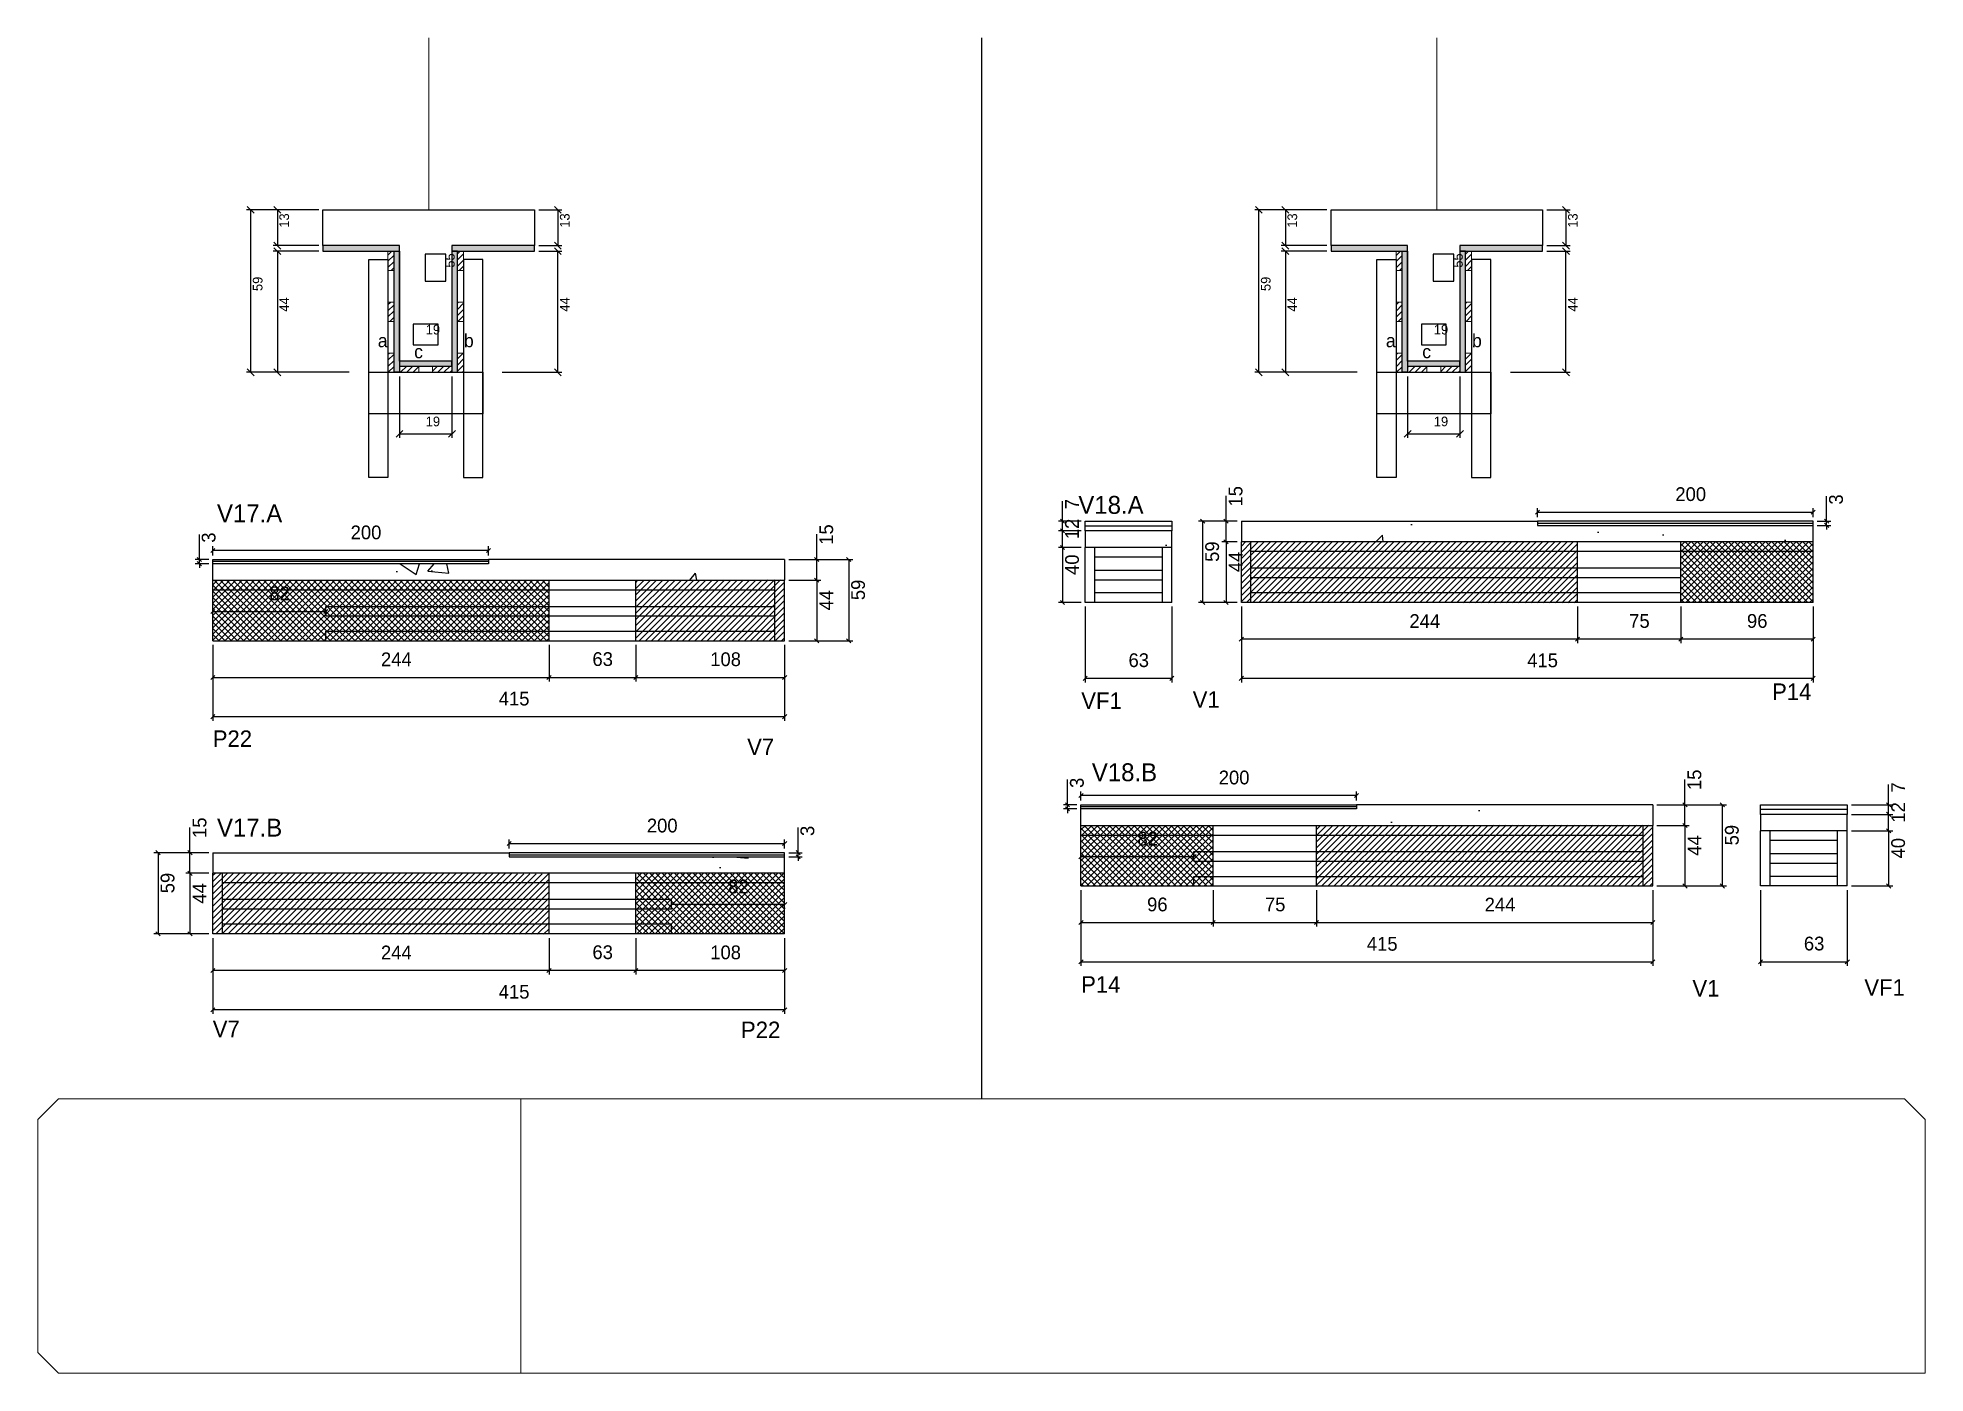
# Model space of a CAD drawing. Header units: metres. Extents: x 7722 to 9092, y 2665 to 3635.
import ezdxf

# ---------------------------------------------------------------- set-up
doc = ezdxf.new("R2010")
doc.units = ezdxf.units.M
for name, color, linetype in [('5', 7, 'Continuous'), ('CONCRETO', 7, 'Continuous'), ('COTA', 7, 'Continuous'), ('Cota Seção (2x)', 7, 'Continuous'), ('detalhes', 7, 'Continuous'), ('Hachura', 7, 'Continuous'), ('Madeira', 7, 'Continuous'), ('Painéis', 7, 'Continuous'), ('REAPROVEITAMENTO', 7, 'Continuous'), ('SARR_2.2x7', 7, 'Continuous'), ('SARR_3.5x7', 7, 'Continuous'), ('SARR_EDITAR', 7, 'Continuous'), ('SARRAFO DE PRESSAO', 7, 'Continuous'), ('Texto Seção', 7, 'Continuous')]:
    doc.layers.add(name, color=color, linetype=linetype)

msp = doc.modelspace()

# ---------------------------------------------------------------- hatches: boundary and pattern name
at = {"layer": 'COTA'}
h = msp.add_hatch(dxfattribs=at)
h.set_pattern_fill('AR-CONC')
h.paths.add_polyline_path([(8482.1, 3264.6), (8482.1, 3276.6), (8545, 3276.6), (8545, 3264.6), (8482.1, 3264.6)])
h = msp.add_hatch(dxfattribs=at)
h.set_pattern_fill('AR-CONC')
h.paths.add_polyline_path([(8810.4, 3280.6), (9010.4, 3280.6), (9010.4, 3268.6), (8595.4, 3268.6), (8595.4, 3283.6), (8810.4, 3283.6), (8810.4, 3280.6)])
h = msp.add_hatch(dxfattribs=at)
h.set_pattern_fill('AR-CONC')
h.paths.add_polyline_path([(8048.9, 3252.8), (7848.9, 3252.8), (7848.9, 3240.8), (8267.9, 3240.8), (8267.9, 3255.8), (8048.9, 3255.8), (8048.9, 3252.8)])
h = msp.add_hatch(dxfattribs=at)
h.set_pattern_fill('AR-CONC')
h.paths.add_polyline_path([(8679, 3074.7), (8479, 3074.7), (8479, 3062.7), (8894, 3062.7), (8894, 3077.7), (8679, 3077.7), (8679, 3074.7)])
h = msp.add_hatch(dxfattribs=at)
h.set_pattern_fill('AR-CONC')
h.paths.add_polyline_path([(8972.2, 3058.7), (8972.2, 3070.7), (9035.2, 3070.7), (9035.2, 3058.7), (8972.2, 3058.7)])
h = msp.add_hatch(dxfattribs=at)
h.set_pattern_fill('AR-CONC')
h.paths.add_polyline_path([(8063.9, 3039.9), (8263.9, 3039.9), (8263.9, 3027.9), (7844.9, 3027.9), (7844.9, 3042.9), (8063.9, 3042.9), (8063.9, 3039.9)])
at = {"layer": 'Hachura'}
h = msp.add_hatch(color=7, dxfattribs=at)
h.dxf.hatch_style = 1
h.paths.add_polyline_path([(7984.4, 3479.8), (7984.4, 3483.8), (7928.8, 3483.8), (7928.8, 3479.8), (7984.4, 3479.8)])
h = msp.add_hatch(color=7, dxfattribs=at)
h.dxf.hatch_style = 1
h.paths.add_polyline_path([(8082.4, 3479.8), (8082.4, 3483.8), (8022.4, 3483.8), (8022.4, 3479.8), (8082.4, 3479.8)])
h = msp.add_hatch(color=7, dxfattribs=at)
h.dxf.hatch_style = 1
h.paths.add_polyline_path([(8026.4, 3481.8), (8022.4, 3481.8), (8022.4, 3391.8), (8026.4, 3391.8), (8026.4, 3481.8)])
h = msp.add_hatch(color=7, dxfattribs=at)
h.dxf.hatch_style = 1
h.paths.add_polyline_path([(8716.1, 3479.8), (8716.1, 3483.8), (8660.5, 3483.8), (8660.5, 3479.8), (8716.1, 3479.8)])
h = msp.add_hatch(color=7, dxfattribs=at)
h.dxf.hatch_style = 1
h.paths.add_polyline_path([(8814.1, 3479.8), (8814.1, 3483.8), (8754.1, 3483.8), (8754.1, 3479.8), (8814.1, 3479.8)])
h = msp.add_hatch(color=7, dxfattribs=at)
h.dxf.hatch_style = 1
h.paths.add_polyline_path([(8758.1, 3481.8), (8754.1, 3481.8), (8754.1, 3391.8), (8758.1, 3391.8), (8758.1, 3481.8)])
h = msp.add_hatch(dxfattribs=at)
h.set_pattern_fill('ANSI31')
h.paths.add_polyline_path([(7976, 3465.8), (7980.4, 3465.8), (7980.4, 3479.8), (7976, 3479.8), (7976, 3465.8)])
h = msp.add_hatch(color=7, dxfattribs=at)
h.dxf.hatch_style = 1
h.paths.add_polyline_path([(7980.4, 3479.8), (7984.4, 3479.8), (7984.4, 3391.8), (7980.4, 3391.8), (7980.4, 3479.8)])
h = msp.add_hatch(dxfattribs=at)
h.set_pattern_fill('ANSI31')
h.paths.add_polyline_path([(8030.8, 3465.8), (8026.4, 3465.8), (8026.4, 3479.8), (8030.8, 3479.8), (8030.8, 3465.8)])
h = msp.add_hatch(dxfattribs=at)
h.set_pattern_fill('ANSI31')
h.paths.add_polyline_path([(8707.7, 3465.8), (8712.1, 3465.8), (8712.1, 3479.8), (8707.7, 3479.8), (8707.7, 3465.8)])
h = msp.add_hatch(color=7, dxfattribs=at)
h.dxf.hatch_style = 1
h.paths.add_polyline_path([(8712.1, 3479.8), (8716.1, 3479.8), (8716.1, 3391.8), (8712.1, 3391.8), (8712.1, 3479.8)])
h = msp.add_hatch(dxfattribs=at)
h.set_pattern_fill('ANSI31')
h.paths.add_polyline_path([(8762.5, 3465.8), (8758.1, 3465.8), (8758.1, 3479.8), (8762.5, 3479.8), (8762.5, 3465.8)])
h = msp.add_hatch(dxfattribs=at)
h.set_pattern_fill('ANSI31')
h.paths.add_polyline_path([(7976, 3428.8), (7980.4, 3428.8), (7980.4, 3442.8), (7976, 3442.8), (7976, 3428.8)])
h = msp.add_hatch(dxfattribs=at)
h.set_pattern_fill('ANSI31')
h.paths.add_polyline_path([(8030.8, 3428.8), (8026.4, 3428.8), (8026.4, 3442.8), (8030.8, 3442.8), (8030.8, 3428.8)])
h = msp.add_hatch(dxfattribs=at)
h.set_pattern_fill('ANSI31')
h.paths.add_polyline_path([(8707.7, 3428.8), (8712.1, 3428.8), (8712.1, 3442.8), (8707.7, 3442.8), (8707.7, 3428.8)])
h = msp.add_hatch(dxfattribs=at)
h.set_pattern_fill('ANSI31')
h.paths.add_polyline_path([(8762.5, 3428.8), (8758.1, 3428.8), (8758.1, 3442.8), (8762.5, 3442.8), (8762.5, 3428.8)])
h = msp.add_hatch(dxfattribs=at)
h.set_pattern_fill('ANSI31')
h.paths.add_polyline_path([(7976, 3391.8), (7980.4, 3391.8), (7980.4, 3405.8), (7976, 3405.8), (7976, 3391.8)])
h = msp.add_hatch(color=7, dxfattribs=at)
h.dxf.hatch_style = 1
h.paths.add_polyline_path([(8022.4, 3396.2), (8022.4, 3399.8), (7984.4, 3399.8), (7984.4, 3396.2), (8022.4, 3396.2)])
h = msp.add_hatch(dxfattribs=at)
h.set_pattern_fill('ANSI31')
h.paths.add_polyline_path([(8030.8, 3391.8), (8026.4, 3391.8), (8026.4, 3405.8), (8030.8, 3405.8), (8030.8, 3391.8)])
h = msp.add_hatch(dxfattribs=at)
h.set_pattern_fill('ANSI31')
h.paths.add_polyline_path([(8707.7, 3391.8), (8712.1, 3391.8), (8712.1, 3405.8), (8707.7, 3405.8), (8707.7, 3391.8)])
h = msp.add_hatch(color=7, dxfattribs=at)
h.dxf.hatch_style = 1
h.paths.add_polyline_path([(8754.1, 3396.2), (8754.1, 3399.8), (8716.1, 3399.8), (8716.1, 3396.2), (8754.1, 3396.2)])
h = msp.add_hatch(dxfattribs=at)
h.set_pattern_fill('ANSI31')
h.paths.add_polyline_path([(8762.5, 3391.8), (8758.1, 3391.8), (8758.1, 3405.8), (8762.5, 3405.8), (8762.5, 3391.8)])
h = msp.add_hatch(dxfattribs=at)
h.set_pattern_fill('ANSI31')
h.paths.add_polyline_path([(7984.4, 3391.8), (7984.4, 3396.2), (7998.4, 3396.2), (7998.4, 3391.8), (7984.4, 3391.8)])
h = msp.add_hatch(dxfattribs=at)
h.set_pattern_fill('ANSI31')
h.paths.add_polyline_path([(8022.4, 3391.8), (8022.4, 3396.2), (8008.4, 3396.2), (8008.4, 3391.8), (8022.4, 3391.8)])
h = msp.add_hatch(dxfattribs=at)
h.set_pattern_fill('ANSI31')
h.paths.add_polyline_path([(8716.1, 3391.8), (8716.1, 3396.2), (8730.1, 3396.2), (8730.1, 3391.8), (8716.1, 3391.8)])
h = msp.add_hatch(dxfattribs=at)
h.set_pattern_fill('ANSI31')
h.paths.add_polyline_path([(8754.1, 3391.8), (8754.1, 3396.2), (8740.1, 3396.2), (8740.1, 3391.8), (8754.1, 3391.8)])
at = {"layer": 'REAPROVEITAMENTO'}
h = msp.add_hatch(dxfattribs=at)
h.set_pattern_fill('ANSI31')
h.paths.add_polyline_path([(8595.4, 3224.8), (8595.4, 3268.8), (8839.4, 3268.3), (8839.4, 3224.3), (8595.4, 3224.8), (8595.4, 3224.8)])
h = msp.add_hatch(dxfattribs=at)
h.set_pattern_fill('ANSI37')
h.paths.add_polyline_path([(8914.4, 3224.6), (8914.4, 3268.6), (9010.4, 3268.6), (9010.4, 3224.6), (8914.4, 3224.6)])
h = msp.add_hatch(dxfattribs=at)
h.set_pattern_fill('ANSI37')
h.paths.add_polyline_path([(8092.9, 3196.8), (8092.9, 3240.8), (7848.9, 3240.8), (7848.9, 3196.8), (8092.9, 3196.8)])
h = msp.add_hatch(dxfattribs=at)
h.set_pattern_fill('ANSI31')
h.paths.add_polyline_path([(8263.9, 3197), (8263.9, 3241), (8155.9, 3240.5), (8155.9, 3196.5), (8263.9, 3197)])
h = msp.add_hatch(dxfattribs=at)
h.set_pattern_fill('ANSI37')
h.paths.add_polyline_path([(8575, 3018.7), (8575, 3062.7), (8479, 3062.7), (8479, 3018.7), (8575, 3018.7)])
h = msp.add_hatch(dxfattribs=at)
h.set_pattern_fill('ANSI31')
h.paths.add_polyline_path([(8894, 3019), (8894, 3063), (8650, 3062.5), (8650, 3018.5), (8894, 3019)])
h = msp.add_hatch(dxfattribs=at)
h.set_pattern_fill('ANSI31')
h.paths.add_polyline_path([(7848.9, 2984.1), (7848.9, 3028.1), (8092.9, 3027.6), (8092.9, 2983.6), (7848.9, 2984.1)])
h = msp.add_hatch(dxfattribs=at)
h.set_pattern_fill('ANSI37')
h.paths.add_polyline_path([(8155.9, 2983.9), (8155.9, 3027.9), (8263.9, 3027.9), (8263.9, 2983.9), (8155.9, 2983.9)])

# ---------------------------------------------------------------- linework, layer by layer
at = {"layer": 'CONCRETO', "color": 251, "lineweight": 25}
for points in [[(7928.8, 3483.8), (7928.8, 3509.8), (8082.4, 3509.8), (8082.4, 3483.8), (8022.4, 3483.8), (8022.4, 3399.8), (7984.4, 3399.8), (7984.4, 3483.8)], [(8660.5, 3483.8), (8660.5, 3509.8), (8814.1, 3509.8), (8814.1, 3483.8), (8754.1, 3483.8), (8754.1, 3399.8), (8716.1, 3399.8), (8716.1, 3483.8)]]:
    msp.add_lwpolyline(points, close=True, dxfattribs=at)
at = {"layer": 'COTA', "color": 241, "lineweight": 25}
for p, q in [((8406.8, 3634.8), (8406.8, 2864)), ((8482.1, 3276.6), (8482.1, 3264.6)), ((8545, 3264.6), (8545, 3276.6)), ((8595.4, 3283.6), (8595.4, 3268.6)), ((8595.4, 3283.6), (8810.4, 3283.6)), ((9010.4, 3268.6), (9010.4, 3280.6)), ((7848.9, 3240.8), (7848.9, 3252.8)), ((8263.9, 3255.8), (8048.9, 3255.8)), ((8263.9, 3255.8), (8263.9, 3240.8)), ((8479, 3062.7), (8479, 3074.7)), ((8894, 3077.7), (8679, 3077.7)), ((8894, 3077.7), (8894, 3062.7)), ((8972.2, 3070.7), (8972.2, 3058.7)), ((9035.2, 3058.7), (9035.2, 3070.7)), ((7848.9, 3042.9), (7848.9, 3027.9)), ((7848.9, 3042.9), (8063.9, 3042.9)), ((8263.9, 3027.9), (8263.9, 3039.9))]:
    msp.add_line(p, q, dxfattribs=at)
at = {"layer": 'COTA', "color": 4, "lineweight": 25}
for p, q in [((7925.8, 3509.8), (7873.4, 3509.8)), ((7876.4, 3391.8), (7876.4, 3509.8)), ((7925.8, 3509.8), (7892.7, 3509.8)), ((7895.7, 3509.8), (7895.7, 3483.8)), ((8085.4, 3509.8), (8102.3, 3509.8)), ((8099.3, 3509.8), (8099.3, 3483.8)), ((8657.5, 3509.8), (8605.1, 3509.8)), ((8608.1, 3391.8), (8608.1, 3509.8)), ((8657.5, 3509.8), (8624.4, 3509.8)), ((8627.4, 3509.8), (8627.4, 3483.8)), ((8817.1, 3509.8), (8834, 3509.8)), ((8831, 3509.8), (8831, 3483.8)), ((7925.8, 3483.8), (7892.7, 3483.8)), ((8085.4, 3483.8), (8102.3, 3483.8)), ((8657.5, 3483.8), (8624.4, 3483.8)), ((8817.1, 3483.8), (8834, 3483.8)), ((7925.8, 3479.8), (7892.7, 3479.8)), ((7895.7, 3479.8), (7895.7, 3391.8)), ((8085.4, 3479.8), (8102.3, 3479.8)), ((8099.3, 3391.8), (8099.3, 3479.8)), ((8657.5, 3479.8), (8624.4, 3479.8)), ((8627.4, 3479.8), (8627.4, 3391.8)), ((8817.1, 3479.8), (8834, 3479.8)), ((8831, 3391.8), (8831, 3479.8)), ((7947.8, 3391.8), (7873.4, 3391.8)), ((7947.8, 3391.8), (7892.7, 3391.8)), ((7984.4, 3388.8), (7984.4, 3344.1)), ((8022.4, 3388.8), (8022.4, 3344.1)), ((8059, 3391.8), (8102.3, 3391.8)), ((8679.5, 3391.8), (8605.1, 3391.8)), ((8679.5, 3391.8), (8624.4, 3391.8)), ((8716.1, 3388.8), (8716.1, 3344.1)), ((8754.1, 3388.8), (8754.1, 3344.1)), ((8790.7, 3391.8), (8834, 3391.8)), ((7984.4, 3347.1), (8022.4, 3347.1)), ((8716.1, 3347.1), (8754.1, 3347.1)), ((8584.3, 3283.6), (8584.3, 3302)), ((9020.2, 3283.6), (9020.2, 3301.9)), ((8465.6, 3283.6), (8465.6, 3298.3)), ((8810.4, 3286.6), (8810.4, 3293.2)), ((8810.4, 3290.2), (9010.4, 3290.2)), ((9010.4, 3286.6), (9010.4, 3293.2)), ((8479.1, 3283.6), (8462.6, 3283.6)), ((8479.1, 3276.6), (8462.6, 3276.6)), ((8479.1, 3276.6), (8462.6, 3276.6)), ((8465.6, 3276.6), (8465.6, 3283.6)), ((8465.6, 3264.6), (8465.6, 3276.6)), ((8592.4, 3283.6), (8564.3, 3283.6)), ((8567.3, 3283.6), (8567.3, 3224.6)), ((8592.4, 3283.6), (8581.3, 3283.6)), ((8584.3, 3268.6), (8584.3, 3283.6)), ((9013.4, 3283.6), (9023.2, 3283.6)), ((9013.4, 3280.6), (9023.2, 3280.6)), ((9020.2, 3280.6), (9020.2, 3283.6)), ((9020.2, 3280.6), (9020.2, 3277.6)), ((7839.1, 3255.8), (7839.1, 3274.1)), ((7848.9, 3258.8), (7848.9, 3265.4)), ((8048.9, 3262.4), (7848.9, 3262.4)), ((8048.9, 3258.8), (8048.9, 3265.4)), ((8287.2, 3255.8), (8287.2, 3274.2)), ((8479.1, 3264.6), (8462.6, 3264.6)), ((8479.1, 3264.6), (8462.6, 3264.6)), ((8465.6, 3264.6), (8465.6, 3224.6)), ((8592.4, 3268.6), (8581.3, 3268.6)), ((8592.4, 3268.6), (8581.3, 3268.6)), ((8584.3, 3268.6), (8584.3, 3224.6)), ((7845.9, 3255.8), (7836.1, 3255.8)), ((7845.9, 3252.8), (7836.1, 3252.8)), ((7839.1, 3252.8), (7839.1, 3255.8)), ((7839.1, 3252.8), (7839.1, 3249.8)), ((8266.9, 3255.8), (8290.2, 3255.8)), ((8266.9, 3255.8), (8313.4, 3255.8)), ((8287.2, 3240.8), (8287.2, 3255.8)), ((8310.4, 3255.8), (8310.4, 3196.8)), ((8266.9, 3240.8), (8290.2, 3240.8)), ((8266.9, 3240.8), (8290.2, 3240.8)), ((8287.2, 3240.8), (8287.2, 3196.8)), ((8479.1, 3224.6), (8462.6, 3224.6)), ((8482.1, 3221.6), (8482.1, 3166.5)), ((8545, 3221.6), (8545, 3166.5)), ((8592.4, 3224.6), (8564.3, 3224.6)), ((8592.4, 3224.6), (8581.3, 3224.6)), ((8595.4, 3221.6), (8595.4, 3195)), ((8595.4, 3221.6), (8595.4, 3166.5)), ((8839.4, 3221.6), (8839.4, 3195)), ((8839.4, 3221.6), (8839.4, 3195)), ((8914.4, 3221.6), (8914.4, 3195)), ((8914.4, 3221.6), (8914.4, 3195)), ((9010.4, 3221.6), (9010.4, 3195)), ((9010.4, 3221.6), (9010.4, 3166.5)), ((7848.9, 3218.1), (7930.9, 3218.1)), ((7848.9, 3215.8), (7848.9, 3215.1)), ((7930.9, 3215.8), (7930.9, 3215.1)), ((7848.9, 3193.8), (7848.9, 3167.2)), ((7848.9, 3193.8), (7848.9, 3138.7)), ((8092.9, 3193.8), (8092.9, 3167.2)), ((8092.9, 3193.8), (8092.9, 3167.2)), ((8155.9, 3193.8), (8155.9, 3167.2)), ((8155.9, 3193.8), (8155.9, 3167.2)), ((8263.9, 3193.8), (8263.9, 3167.2)), ((8263.9, 3193.8), (8263.9, 3138.7)), ((8266.9, 3196.8), (8290.2, 3196.8)), ((8266.9, 3196.8), (8313.4, 3196.8)), ((8839.4, 3198), (8595.4, 3198)), ((8914.4, 3198), (8839.4, 3198)), ((9010.4, 3198), (8914.4, 3198)), ((7848.9, 3170.2), (8092.9, 3170.2)), ((8092.9, 3170.2), (8155.9, 3170.2)), ((8155.9, 3170.2), (8263.9, 3170.2)), ((8545, 3169.5), (8482.1, 3169.5)), ((9010.4, 3169.5), (8595.4, 3169.5)), ((7848.9, 3141.7), (8263.9, 3141.7)), ((8469.2, 3077.7), (8469.2, 3096)), ((8479, 3080.7), (8479, 3087.4)), ((8679, 3084.4), (8479, 3084.4)), ((8679, 3080.7), (8679, 3087.4)), ((8917.4, 3077.7), (8917.4, 3096.1)), ((9065.2, 3077.7), (9065.2, 3092.4)), ((8476, 3077.7), (8466.2, 3077.7)), ((8476, 3074.7), (8466.2, 3074.7)), ((8469.2, 3074.7), (8469.2, 3077.7)), ((8469.2, 3074.7), (8469.2, 3071.7)), ((8897, 3077.7), (8920.4, 3077.7)), ((8897, 3077.7), (8947.5, 3077.7)), ((8917.4, 3062.7), (8917.4, 3077.7)), ((8944.5, 3077.7), (8944.5, 3018.7)), ((9038.2, 3077.7), (9068.2, 3077.7)), ((9038.2, 3070.7), (9068.2, 3070.7)), ((9038.2, 3070.7), (9068.2, 3070.7)), ((9065.2, 3070.7), (9065.2, 3077.7)), ((9065.2, 3058.7), (9065.2, 3070.7)), ((7832.3, 3042.9), (7832.3, 3061.2)), ((8273.7, 3042.9), (8273.7, 3061.2)), ((8897, 3062.7), (8920.4, 3062.7)), ((8897, 3062.7), (8920.4, 3062.7)), ((8917.4, 3062.7), (8917.4, 3018.7)), ((9038.2, 3058.7), (9068.2, 3058.7)), ((9038.2, 3058.7), (9068.2, 3058.7)), ((9065.2, 3058.7), (9065.2, 3018.7)), ((7845.9, 3042.9), (7806.1, 3042.9)), ((7809.1, 3042.9), (7809.1, 2983.9)), ((7845.9, 3042.9), (7829.3, 3042.9)), ((7832.3, 3027.9), (7832.3, 3042.9)), ((8063.9, 3045.9), (8063.9, 3052.5)), ((8063.9, 3049.5), (8263.9, 3049.5)), ((8263.9, 3045.9), (8263.9, 3052.5)), ((8266.9, 3042.9), (8276.7, 3042.9)), ((8273.7, 3039.9), (8273.7, 3042.9)), ((7845.9, 3027.9), (7829.3, 3027.9)), ((7845.9, 3027.9), (7829.3, 3027.9)), ((7832.3, 3027.9), (7832.3, 2983.9)), ((8266.9, 3039.9), (8276.7, 3039.9)), ((8273.7, 3039.9), (8273.7, 3036.9)), ((8479, 3040), (8561, 3040)), ((8479, 3037.7), (8479, 3037)), ((8561, 3037.7), (8561, 3037)), ((8479, 3015.7), (8479, 2989.2)), ((8479, 3015.7), (8479, 2960.6)), ((8575, 3015.7), (8575, 2989.2)), ((8575, 3015.7), (8575, 2989.2)), ((8650, 3015.7), (8650, 2989.2)), ((8650, 3015.7), (8650, 2989.2)), ((8894, 3015.7), (8894, 2989.2)), ((8894, 3015.7), (8894, 2960.6)), ((8897, 3018.7), (8920.4, 3018.7)), ((8901, 3018.7), (8947.5, 3018.7)), ((8972.2, 3015.7), (8972.2, 2960.6)), ((9035.2, 3015.7), (9035.2, 2960.6)), ((9038.2, 3018.7), (9068.2, 3018.7)), ((8263.9, 3005.2), (8181.9, 3005.2)), ((8181.9, 3002.9), (8181.9, 3002.2)), ((8263.9, 3002.9), (8263.9, 3002.2)), ((8479, 2992.2), (8575, 2992.2)), ((8575, 2992.2), (8650, 2992.2)), ((8650, 2992.2), (8894, 2992.2)), ((7845.9, 2983.9), (7806.1, 2983.9)), ((7845.9, 2983.9), (7829.3, 2983.9)), ((7848.9, 2980.9), (7848.9, 2954.3)), ((7848.9, 2980.9), (7848.9, 2925.8)), ((8092.9, 2980.9), (8092.9, 2954.3)), ((8092.9, 2980.9), (8092.9, 2954.3)), ((8155.9, 2980.9), (8155.9, 2954.3)), ((8155.9, 2980.9), (8155.9, 2954.3)), ((8263.9, 2980.9), (8263.9, 2954.3)), ((8263.9, 2980.9), (8263.9, 2925.8)), ((8479, 2963.6), (8894, 2963.6)), ((8972.2, 2963.6), (9035.2, 2963.6)), ((8092.9, 2957.3), (7848.9, 2957.3)), ((8155.9, 2957.3), (8092.9, 2957.3)), ((8263.9, 2957.3), (8155.9, 2957.3)), ((8263.9, 2928.8), (7848.9, 2928.8))]:
    msp.add_line(p, q, dxfattribs=at)
at = {"layer": 'COTA', "color": 0, "lineweight": 25}
for p, q in [((8811.9, 3291.7), (8808.9, 3288.7)), ((9008.9, 3288.7), (9011.9, 3291.7)), ((8467.1, 3282.1), (8464.1, 3285.1)), ((8467.1, 3275.1), (8464.1, 3278.1)), ((8464.1, 3278.1), (8467.1, 3275.1)), ((8568.8, 3282.1), (8565.8, 3285.1)), ((8585.8, 3282.1), (8582.8, 3285.1)), ((9018.7, 3285.1), (9021.7, 3282.1)), ((9021.7, 3279.1), (9018.7, 3282.1)), ((7850.4, 3263.9), (7847.4, 3260.9)), ((8047.4, 3260.9), (8050.4, 3263.9)), ((8467.1, 3263.1), (8464.1, 3266.1)), ((8464.1, 3266.1), (8467.1, 3263.1)), ((8582.8, 3270.1), (8585.8, 3267.1)), ((8585.8, 3267.1), (8582.8, 3270.1)), ((7837.6, 3257.3), (7840.6, 3254.3)), ((7840.6, 3251.3), (7837.6, 3254.3)), ((8288.7, 3254.3), (8285.7, 3257.3)), ((8311.9, 3254.3), (8308.9, 3257.3)), ((8285.7, 3242.3), (8288.7, 3239.3)), ((8288.7, 3239.3), (8285.7, 3242.3)), ((7850.4, 3219.6), (7847.4, 3216.6)), ((7929.4, 3216.6), (7932.4, 3219.6)), ((8464.1, 3226.1), (8467.1, 3223.1)), ((8565.8, 3226.1), (8568.8, 3223.1)), ((8582.8, 3226.1), (8585.8, 3223.1)), ((8285.7, 3198.3), (8288.7, 3195.3)), ((8308.9, 3198.3), (8311.9, 3195.3)), ((8596.9, 3199.5), (8593.9, 3196.5)), ((8837.9, 3196.5), (8840.9, 3199.5)), ((8840.9, 3199.5), (8837.9, 3196.5)), ((8915.9, 3199.5), (8912.9, 3196.5)), ((8912.9, 3196.5), (8915.9, 3199.5)), ((9008.9, 3196.5), (9011.9, 3199.5)), ((7850.4, 3171.7), (7847.4, 3168.7)), ((8091.4, 3168.7), (8094.4, 3171.7)), ((8094.4, 3171.7), (8091.4, 3168.7)), ((8157.4, 3171.7), (8154.4, 3168.7)), ((8154.4, 3168.7), (8157.4, 3171.7)), ((8262.4, 3168.7), (8265.4, 3171.7)), ((8483.6, 3171), (8480.6, 3168)), ((8543.5, 3168), (8546.5, 3171)), ((8596.9, 3171), (8593.9, 3168)), ((9008.9, 3168), (9011.9, 3171)), ((7850.4, 3143.2), (7847.4, 3140.2)), ((8262.4, 3140.2), (8265.4, 3143.2)), ((8480.5, 3085.9), (8477.5, 3082.9)), ((8677.5, 3082.9), (8680.5, 3085.9)), ((8467.7, 3079.2), (8470.7, 3076.2)), ((8470.7, 3073.2), (8467.7, 3076.2)), ((8918.9, 3076.2), (8915.9, 3079.2)), ((8946, 3076.2), (8943, 3079.2)), ((9066.7, 3076.2), (9063.7, 3079.2)), ((9066.7, 3069.2), (9063.7, 3072.2)), ((9063.7, 3072.2), (9066.7, 3069.2)), ((8915.9, 3064.2), (8918.9, 3061.2)), ((8918.9, 3061.2), (8915.9, 3064.2)), ((9066.7, 3057.2), (9063.7, 3060.2)), ((9063.7, 3060.2), (9066.7, 3057.2)), ((7810.6, 3041.4), (7807.6, 3044.4)), ((7833.8, 3041.4), (7830.8, 3044.4)), ((8065.4, 3051), (8062.4, 3048)), ((8262.4, 3048), (8265.4, 3051)), ((8272.2, 3044.4), (8275.2, 3041.4)), ((8480.5, 3041.5), (8477.5, 3038.5)), ((8559.5, 3038.5), (8562.5, 3041.5)), ((7830.8, 3029.4), (7833.8, 3026.4)), ((7833.8, 3026.4), (7830.8, 3029.4)), ((8275.2, 3038.4), (8272.2, 3041.4)), ((8915.9, 3020.2), (8918.9, 3017.2)), ((8943, 3020.2), (8946, 3017.2)), ((9063.7, 3020.2), (9066.7, 3017.2)), ((8183.4, 3006.7), (8180.4, 3003.7)), ((8262.4, 3003.7), (8265.4, 3006.7)), ((8480.5, 2993.7), (8477.5, 2990.7)), ((8573.5, 2990.7), (8576.5, 2993.7)), ((8576.5, 2993.7), (8573.5, 2990.7)), ((8651.5, 2993.7), (8648.5, 2990.7)), ((8648.5, 2990.7), (8651.5, 2993.7)), ((8892.5, 2990.7), (8895.5, 2993.7)), ((7807.6, 2985.4), (7810.6, 2982.4)), ((7830.8, 2985.4), (7833.8, 2982.4)), ((8480.5, 2965.1), (8477.5, 2962.1)), ((8892.5, 2962.1), (8895.5, 2965.1)), ((8973.7, 2965.1), (8970.7, 2962.1)), ((9033.7, 2962.1), (9036.7, 2965.1)), ((7850.4, 2958.8), (7847.4, 2955.8)), ((8091.4, 2955.8), (8094.4, 2958.8)), ((8094.4, 2958.8), (8091.4, 2955.8)), ((8157.4, 2958.8), (8154.4, 2955.8)), ((8154.4, 2955.8), (8157.4, 2958.8)), ((8262.4, 2955.8), (8265.4, 2958.8)), ((7850.4, 2930.3), (7847.4, 2927.3)), ((8262.4, 2927.3), (8265.4, 2930.3))]:
    msp.add_line(p, q, dxfattribs=at)
for points in [[(7878.9, 3507.3), (7873.9, 3512.3)], [(7898.2, 3507.3), (7893.2, 3512.3)], [(8101.8, 3507.3), (8096.8, 3512.3)], [(8610.6, 3507.3), (8605.6, 3512.3)], [(8629.9, 3507.3), (8624.9, 3512.3)], [(8833.5, 3507.3), (8828.5, 3512.3)], [(7893.2, 3486.3), (7898.2, 3481.3)], [(7898.2, 3477.3), (7893.2, 3482.3)], [(8096.8, 3486.3), (8101.8, 3481.3)], [(8101.8, 3477.3), (8096.8, 3482.3)], [(8624.9, 3486.3), (8629.9, 3481.3)], [(8629.9, 3477.3), (8624.9, 3482.3)], [(8828.5, 3486.3), (8833.5, 3481.3)], [(8833.5, 3477.3), (8828.5, 3482.3)], [(7873.9, 3394.3), (7878.9, 3389.3)], [(7893.2, 3394.3), (7898.2, 3389.3)], [(8096.8, 3394.3), (8101.8, 3389.3)], [(8605.6, 3394.3), (8610.6, 3389.3)], [(8624.9, 3394.3), (8629.9, 3389.3)], [(8828.5, 3394.3), (8833.5, 3389.3)], [(7986.9, 3349.6), (7981.9, 3344.6)], [(8019.9, 3344.6), (8024.9, 3349.6)], [(8718.6, 3349.6), (8713.6, 3344.6)], [(8751.6, 3344.6), (8756.6, 3349.6)]]:
    msp.add_lwpolyline(points, dxfattribs=at)
at = {"layer": 'Cota Seção (2x)', "color": 180, "lineweight": 25}
for p, q in [((8017.9, 3477.5), (8002.9, 3477.5)), ((8002.9, 3477.5), (8002.9, 3458.1)), ((8017.9, 3458.1), (8017.9, 3477.5)), ((8749.6, 3477.5), (8734.6, 3477.5)), ((8734.6, 3477.5), (8734.6, 3458.1)), ((8749.6, 3458.1), (8749.6, 3477.5)), ((8002.9, 3458.1), (8017.9, 3458.1)), ((8734.6, 3458.1), (8749.6, 3458.1)), ((8012.4, 3426.8), (7994.4, 3426.8)), ((7994.4, 3426.8), (7994.4, 3411.8)), ((8012.4, 3411.8), (8012.4, 3426.8)), ((8744.1, 3426.8), (8726.1, 3426.8)), ((8726.1, 3426.8), (8726.1, 3411.8)), ((8744.1, 3411.8), (8744.1, 3426.8)), ((7994.4, 3411.8), (8012.4, 3411.8)), ((8726.1, 3411.8), (8744.1, 3411.8))]:
    msp.add_line(p, q, dxfattribs=at)
at = {"layer": 'Madeira', "color": 126, "lineweight": 18}
for points in [[(7976, 3465.8), (7980.4, 3465.8), (7980.4, 3479.8), (7976, 3479.8)], [(8030.8, 3465.8), (8026.4, 3465.8), (8026.4, 3479.8), (8030.8, 3479.8)], [(8707.7, 3465.8), (8712.1, 3465.8), (8712.1, 3479.8), (8707.7, 3479.8)], [(8762.5, 3465.8), (8758.1, 3465.8), (8758.1, 3479.8), (8762.5, 3479.8)], [(7976, 3428.8), (7980.4, 3428.8), (7980.4, 3442.8), (7976, 3442.8)], [(8030.8, 3428.8), (8026.4, 3428.8), (8026.4, 3442.8), (8030.8, 3442.8)], [(8707.7, 3428.8), (8712.1, 3428.8), (8712.1, 3442.8), (8707.7, 3442.8)], [(8762.5, 3428.8), (8758.1, 3428.8), (8758.1, 3442.8), (8762.5, 3442.8)], [(7976, 3391.8), (7980.4, 3391.8), (7980.4, 3405.8), (7976, 3405.8)], [(8030.8, 3391.8), (8026.4, 3391.8), (8026.4, 3405.8), (8030.8, 3405.8)], [(8707.7, 3391.8), (8712.1, 3391.8), (8712.1, 3405.8), (8707.7, 3405.8)], [(8762.5, 3391.8), (8758.1, 3391.8), (8758.1, 3405.8), (8762.5, 3405.8)], [(7984.4, 3391.8), (7984.4, 3396.2), (7998.4, 3396.2), (7998.4, 3391.8)], [(8022.4, 3391.8), (8022.4, 3396.2), (8008.4, 3396.2), (8008.4, 3391.8)], [(8716.1, 3391.8), (8716.1, 3396.2), (8730.1, 3396.2), (8730.1, 3391.8)], [(8754.1, 3391.8), (8754.1, 3396.2), (8740.1, 3396.2), (8740.1, 3391.8)]]:
    msp.add_lwpolyline(points, close=True, dxfattribs=at)
at = {"layer": 'Painéis', "color": 200, "lineweight": 25}
for p, q in [((8545, 3264.6), (8482.1, 3264.6)), ((8482.1, 3224.6), (8482.1, 3264.6)), ((8545, 3224.6), (8545, 3264.6)), ((9010.4, 3268.6), (8595.4, 3268.6)), ((8595.4, 3224.6), (8595.4, 3268.6)), ((8839.4, 3224.6), (8839.4, 3268.6)), ((8914.4, 3224.6), (8914.4, 3268.6)), ((9010.4, 3224.6), (9010.4, 3268.6)), ((7848.9, 3240.8), (8263.9, 3240.8)), ((7848.9, 3196.8), (7848.9, 3240.8)), ((8092.9, 3196.8), (8092.9, 3240.8)), ((8155.9, 3196.8), (8155.9, 3240.8)), ((8263.9, 3196.8), (8263.9, 3240.8)), ((8545, 3224.6), (8482.1, 3224.6)), ((9010.4, 3224.6), (8595.4, 3224.6)), ((7848.9, 3196.8), (8263.9, 3196.8)), ((8479, 3062.7), (8894, 3062.7)), ((8479, 3018.7), (8479, 3062.7)), ((8575, 3018.7), (8575, 3062.7)), ((8650, 3018.7), (8650, 3062.7)), ((8894, 3018.7), (8894, 3062.7)), ((9035.2, 3058.7), (8972.2, 3058.7)), ((8972.2, 3018.7), (8972.2, 3058.7)), ((9035.2, 3018.7), (9035.2, 3058.7)), ((8263.9, 3027.9), (7848.9, 3027.9)), ((7848.9, 2983.9), (7848.9, 3027.9)), ((8092.9, 2983.9), (8092.9, 3027.9)), ((8155.9, 2983.9), (8155.9, 3027.9)), ((8263.9, 2983.9), (8263.9, 3027.9)), ((8479, 3018.7), (8894, 3018.7)), ((9035.2, 3018.7), (8972.2, 3018.7)), ((8263.9, 2983.9), (7848.9, 2983.9))]:
    msp.add_line(p, q, dxfattribs=at)
for points in [[(7984.4, 3479.8), (7984.4, 3483.8), (7928.8, 3483.8), (7928.8, 3479.8)], [(8082.4, 3479.8), (8082.4, 3483.8), (8022.4, 3483.8), (8022.4, 3479.8)], [(8716.1, 3479.8), (8716.1, 3483.8), (8660.5, 3483.8), (8660.5, 3479.8)], [(8814.1, 3479.8), (8814.1, 3483.8), (8754.1, 3483.8), (8754.1, 3479.8)], [(7980.4, 3479.8), (7984.4, 3479.8), (7984.4, 3391.8), (7980.4, 3391.8)], [(8026.4, 3479.8), (8022.4, 3479.8), (8022.4, 3391.8), (8026.4, 3391.8)], [(8712.1, 3479.8), (8716.1, 3479.8), (8716.1, 3391.8), (8712.1, 3391.8)], [(8758.1, 3479.8), (8754.1, 3479.8), (8754.1, 3391.8), (8758.1, 3391.8)], [(8022.4, 3396.2), (8022.4, 3399.8), (7984.4, 3399.8), (7984.4, 3396.2)], [(8754.1, 3396.2), (8754.1, 3399.8), (8716.1, 3399.8), (8716.1, 3396.2)], [(8545, 3276.6), (8482.1, 3276.6), (8482.1, 3283.6), (8545, 3283.6)], [(9010.4, 3283.6), (8810.4, 3283.6), (8810.4, 3280.6), (9010.4, 3280.6)], [(7848.9, 3255.8), (8048.9, 3255.8), (8048.9, 3252.8), (7848.9, 3252.8)], [(8479, 3077.7), (8679, 3077.7), (8679, 3074.7), (8479, 3074.7)], [(9035.2, 3070.7), (8972.2, 3070.7), (8972.2, 3077.7), (9035.2, 3077.7)], [(8263.9, 3042.9), (8063.9, 3042.9), (8063.9, 3039.9), (8263.9, 3039.9)]]:
    msp.add_lwpolyline(points, close=True, dxfattribs=at)
at = {"layer": 'SARR_2.2x7', "color": 40, "lineweight": 25}
for p, q in [((8545, 3280.1), (8482.1, 3280.1)), ((8489, 3224.6), (8489, 3264.6)), ((8538.1, 3224.6), (8538.1, 3264.6)), ((8602.3, 3224.6), (8602.3, 3268.6)), ((8839.4, 3261.6), (8602.3, 3261.6)), ((8914.4, 3261.6), (8839.4, 3261.6)), ((9010.4, 3261.6), (8914.4, 3261.6)), ((8538.1, 3257.6), (8489, 3257.6)), ((8489, 3248.1), (8538.1, 3248.1)), ((8839.4, 3249.6), (8602.3, 3249.6)), ((8914.4, 3249.6), (8839.4, 3249.6)), ((7848.9, 3233.8), (8092.9, 3233.8)), ((8092.9, 3233.8), (8155.9, 3233.8)), ((8155.9, 3233.8), (8256.9, 3233.8)), ((8256.9, 3196.8), (8256.9, 3240.8)), ((8489, 3241.1), (8538.1, 3241.1)), ((8839.4, 3242.6), (8602.3, 3242.6)), ((8914.4, 3242.6), (8839.4, 3242.6)), ((7930.9, 3221.8), (8092.9, 3221.8)), ((7930.9, 3214.8), (7930.9, 3221.8)), ((8092.9, 3221.8), (8155.9, 3221.8)), ((8155.9, 3221.8), (8256.9, 3221.8)), ((8538.1, 3231.6), (8489, 3231.6)), ((8839.4, 3231.6), (8602.3, 3231.6)), ((8914.4, 3231.6), (8839.4, 3231.6)), ((7930.9, 3214.8), (8092.9, 3214.8)), ((8092.9, 3214.8), (8155.9, 3214.8)), ((8155.9, 3214.8), (8256.9, 3214.8)), ((7930.9, 3203.8), (8092.9, 3203.8)), ((7930.9, 3196.8), (7930.9, 3203.8)), ((8092.9, 3203.8), (8155.9, 3203.8)), ((8155.9, 3203.8), (8256.9, 3203.8)), ((9035.2, 3074.2), (8972.2, 3074.2)), ((8479, 3055.7), (8575, 3055.7)), ((8575, 3055.7), (8650, 3055.7)), ((8650, 3055.7), (8887, 3055.7)), ((8887, 3018.7), (8887, 3062.7)), ((8979.2, 3018.7), (8979.2, 3058.7)), ((9028.2, 3018.7), (9028.2, 3058.7)), ((8561, 3043.7), (8575, 3043.7)), ((8561, 3036.7), (8561, 3043.7)), ((8575, 3043.7), (8650, 3043.7)), ((8650, 3043.7), (8887, 3043.7)), ((9028.2, 3051.7), (8979.2, 3051.7)), ((8979.2, 3042.2), (9028.2, 3042.2)), ((7855.8, 2983.9), (7855.8, 3027.9)), ((8561, 3036.7), (8575, 3036.7)), ((8575, 3036.7), (8650, 3036.7)), ((8650, 3036.7), (8887, 3036.7)), ((8979.2, 3035.2), (9028.2, 3035.2)), ((8092.9, 3020.9), (7855.8, 3020.9)), ((8155.9, 3020.9), (8092.9, 3020.9)), ((8263.9, 3020.9), (8155.9, 3020.9)), ((8561, 3025.7), (8575, 3025.7)), ((8561, 3018.7), (8561, 3025.7)), ((8575, 3025.7), (8650, 3025.7)), ((8650, 3025.7), (8887, 3025.7)), ((9028.2, 3025.7), (8979.2, 3025.7)), ((8092.9, 3008.9), (7855.8, 3008.9)), ((8092.9, 3001.9), (7855.8, 3001.9)), ((8155.9, 3008.9), (8092.9, 3008.9)), ((8155.9, 3001.9), (8092.9, 3001.9)), ((8181.9, 3008.9), (8155.9, 3008.9)), ((8181.9, 3001.9), (8155.9, 3001.9)), ((8181.9, 3001.9), (8181.9, 3008.9)), ((8092.9, 2990.9), (7855.8, 2990.9)), ((8155.9, 2990.9), (8092.9, 2990.9)), ((8181.9, 2990.9), (8155.9, 2990.9)), ((8181.9, 2983.9), (8181.9, 2990.9))]:
    msp.add_line(p, q, dxfattribs=at)
at = {"layer": 'SARR_3.5x7', "color": 81, "lineweight": 25}
for points in [[(7962, 3473.8), (7976, 3473.8), (7976, 3315.3), (7962, 3315.3)], [(8044.8, 3473.8), (8030.8, 3473.8), (8030.8, 3315.3), (8044.8, 3315.3)], [(8693.7, 3473.8), (8707.7, 3473.8), (8707.7, 3315.3), (8693.7, 3315.3)], [(8776.5, 3473.8), (8762.5, 3473.8), (8762.5, 3315.3), (8776.5, 3315.3)], [(7962, 3391.8), (8044.8, 3391.8), (8044.8, 3361.7), (7962, 3361.7)], [(8693.7, 3391.8), (8776.5, 3391.8), (8776.5, 3361.7), (8693.7, 3361.7)]]:
    msp.add_lwpolyline(points, close=True, dxfattribs=at)
at = {"layer": 'SARR_EDITAR', "color": 141, "lineweight": 25}
for p, q in [((8810.4, 3282.1), (9010.4, 3282.1)), ((8048.9, 3254.3), (7848.9, 3254.3)), ((8679, 3076.2), (8479, 3076.2)), ((8063.9, 3041.4), (8263.9, 3041.4))]:
    msp.add_line(p, q, dxfattribs=at)
at = {"layer": 'SARRAFO DE PRESSAO', "color": 30, "lineweight": 9}
msp.add_line((8072.4, 2664.8), (8072.4, 2864), dxfattribs=at)
msp.add_lwpolyline([(9091.8, 2664.8), (9091.8, 2849), (9076.8, 2864), (7736.8, 2864), (7721.8, 2849), (7721.8, 2679.8), (7736.8, 2664.8), (9091.8, 2664.8)], dxfattribs=at)
at = {"layer": 'Texto Seção', "color": 252, "lineweight": 15}
for p, q in [((8005.6, 3509.8), (8005.6, 3634.8)), ((8737.3, 3509.8), (8737.3, 3634.8))]:
    msp.add_line(p, q, dxfattribs=at)

# ---------------------------------------------------------------- texts
at = {"layer": '5', "color": 5, "lineweight": 25}
for s, rotation, p in [('P14', 360, (8980.6, 3153.8)), ('VF1', 0, (8479.2, 3147.3)), ('V1', 360, (8560.1, 3148.1)), ('P22', 0, (7848.8, 3119.7)), ('V7', 0, (8236.7, 3113.8)), ('P14', 360, (8479.1, 2941.2)), ('V1', 360, (8922.8, 2938.4)), ('VF1', 0, (9047.6, 2939)), ('V7', 0, (7848.8, 2908.9)), ('P22', 0, (8232.2, 2908.2))]:
    msp.add_text(s, height=12, rotation=rotation, dxfattribs=at).set_placement(p)
at = {"layer": 'COTA', "color": 1, "lineweight": 25}
for s, p in [('13', (7904.2, 3496.8)), ('13', (8107.8, 3496.8)), ('13', (8635.9, 3496.8)), ('13', (8839.5, 3496.8)), ('59', (7884.9, 3450.8)), ('59', (8616.6, 3450.8)), ('44', (7904.2, 3435.8)), ('44', (8107.8, 3435.8)), ('44', (8635.9, 3435.8)), ('44', (8839.5, 3435.8))]:
    msp.add_text(s, height=7, rotation=90, dxfattribs=at).set_placement(p)
for p in [(8003.4, 3352.6), (8735.1, 3352.6)]:
    msp.add_text('19', height=7, dxfattribs=at).set_placement(p)
at = {"layer": 'COTA', "color": 240, "lineweight": 25}
for s, p in [('15', (8596.2, 3294.3)), ('3', (9032, 3295.7)), ('7', (8477.5, 3292.4)), ('3', (7850.8, 3268)), ('15', (8299.1, 3266.5)), ('12', (8477.5, 3270.6)), ('59', (8579.2, 3254.1)), ('44', (8596.3, 3246.6)), ('40', (8477.5, 3244.6)), ('44', (8299.2, 3218.8)), ('59', (8322.2, 3226.3)), ('3', (8481, 3089.9)), ('15', (8929.2, 3088.4)), ('7', (9077.1, 3086.6)), ('12', (9077.1, 3064.7)), ('15', (7844.2, 3053.6)), ('3', (8285.4, 3055)), ('44', (8929.3, 3040.7)), ('59', (8956.4, 3048.2)), ('40', (9077.1, 3038.7)), ('59', (7821, 3013.4)), ('44', (7844.2, 3005.9))]:
    msp.add_text(s, height=10, rotation=90, dxfattribs=at).set_placement(p)
for s, p in [('200', (8910.4, 3298.3)), ('200', (7948.9, 3270.5)), ('82', (7889.9, 3226.2)), ('244', (8717.4, 3206.1)), ('75', (8876.9, 3206.2)), ('96', (8962.4, 3206.2)), ('244', (7970.9, 3178.3)), ('63', (8124.4, 3178.5)), ('108', (8209.9, 3178.4)), ('63', (8513.5, 3177.7)), ('415', (8802.9, 3177.6)), ('415', (8056.4, 3149.8)), ('200', (8579, 3092.5)), ('200', (8163.9, 3057.6)), ('82', (8520, 3048.1)), ('82', (8222.9, 3013.3)), ('96', (8527, 3000.3)), ('75', (8612.5, 3000.3)), ('244', (8772, 3000.2)), ('244', (7970.9, 2965.4)), ('63', (8124.4, 2965.6)), ('108', (8209.9, 2965.5)), ('415', (8686.5, 2971.7)), ('63', (9003.7, 2971.9)), ('415', (8056.4, 2936.9))]:
    msp.add_text(s, height=10, dxfattribs=at).set_placement(p)
at = {"layer": 'Cota Seção (2x)', "color": 1, "lineweight": 25}
for p in [(8024.4, 3467.8), (8756.1, 3467.8)]:
    msp.add_text('55', height=7, rotation=90, dxfattribs=at).set_placement(p)
for p in [(8003.4, 3419.3), (8735.1, 3419.3)]:
    msp.add_text('19', height=7, dxfattribs=at).set_placement(p)
at = {"layer": 'detalhes', "color": 4, "lineweight": 25}
for s, p in [('a', (7968.6, 3410)), ('b', (8031.1, 3410)), ('a', (8700.3, 3410)), ('b', (8762.8, 3410)), ('c', (7995, 3402)), ('c', (8726.7, 3402))]:
    msp.add_text(s, height=9.6, dxfattribs=at).set_placement(p)
at = {"layer": 'Texto Seção', "color": 7, "lineweight": 15}
for s, p in [('V18.A', (8477.1, 3289)), ('V17.A', (7851.9, 3282.8)), ('V18.B', (8486.9, 3094.8)), ('V17.B', (7851.9, 3054.6))]:
    msp.add_text(s, height=13, dxfattribs=at).set_placement(p)

doc.saveas('drawing.dxf')
